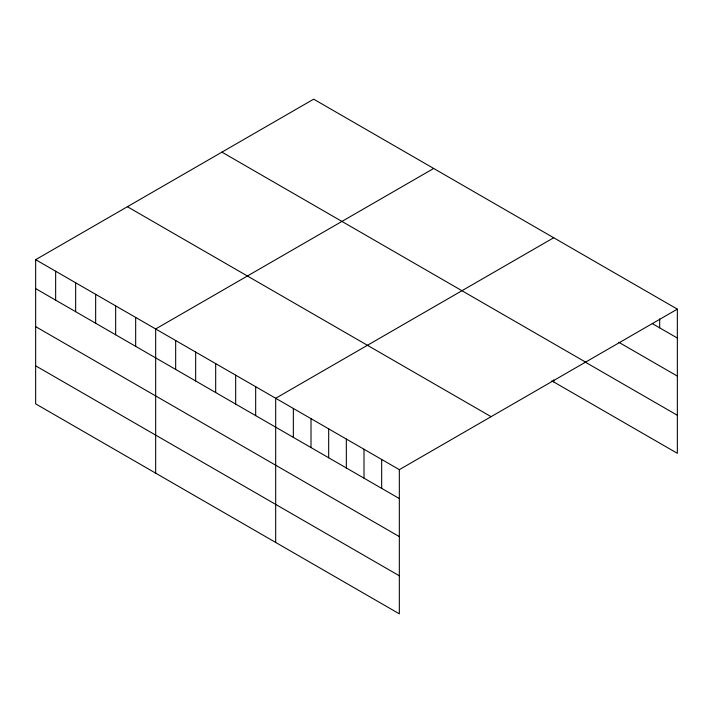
<?xml version="1.0" encoding="UTF-8"?>
<svg xmlns="http://www.w3.org/2000/svg" width="713" height="713" viewBox="0 0 713 713"><rect width="100%" height="100%" fill="white"/><g stroke="black" fill="none" stroke-linecap="round" stroke-linejoin="round"><path stroke-width="1.07" d="M35.65 259.684L399.333 469.653L399.333 613.831L35.65 403.861L35.65 259.684L313.667 99.169L677.35 309.139L677.35 453.316L551.791 380.831M433.682 168.455L155.666 328.969L155.666 473.156M553.698 237.75L275.681 398.264L275.681 542.441M399.333 469.653L677.35 309.139M652.243 323.559L677.35 338.051M618.777 342.276L677.35 376.09M221.921 152.136L585.605 362.106M584.375 361.607L677.35 415.278M127.395 206.717L491.079 416.677M35.65 288.596L399.333 498.565M35.65 326.634L399.333 536.604M35.65 365.822L399.333 575.792M659.685 318.952L659.685 327.855M553.698 379.815L553.698 381.927M381.669 459.448L381.669 488.36M364.004 449.252L364.004 478.165M346.34 439.056L346.34 467.969M328.675 428.861L328.675 457.773M311.011 418.656L311.011 447.568M293.346 408.46L293.346 437.372M255.673 386.713L255.673 415.626M235.673 375.163L235.673 404.075M215.674 363.612L215.674 392.524M195.665 352.07L195.665 380.983M175.665 340.52L175.665 369.432M135.666 317.428L135.666 346.331M115.658 305.877L115.658 334.789M95.658 294.326L95.658 323.239M75.658 282.776L75.658 311.688M55.65 271.234L55.65 300.137"/></g></svg>
